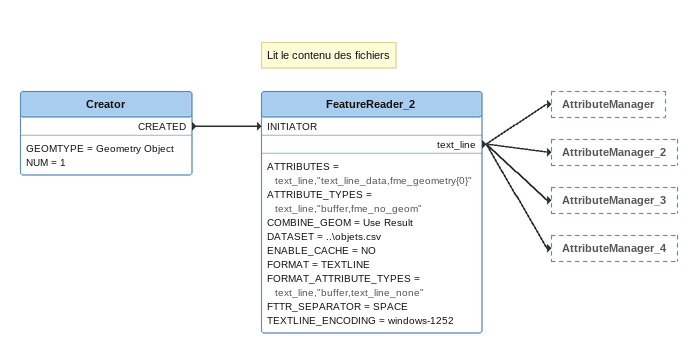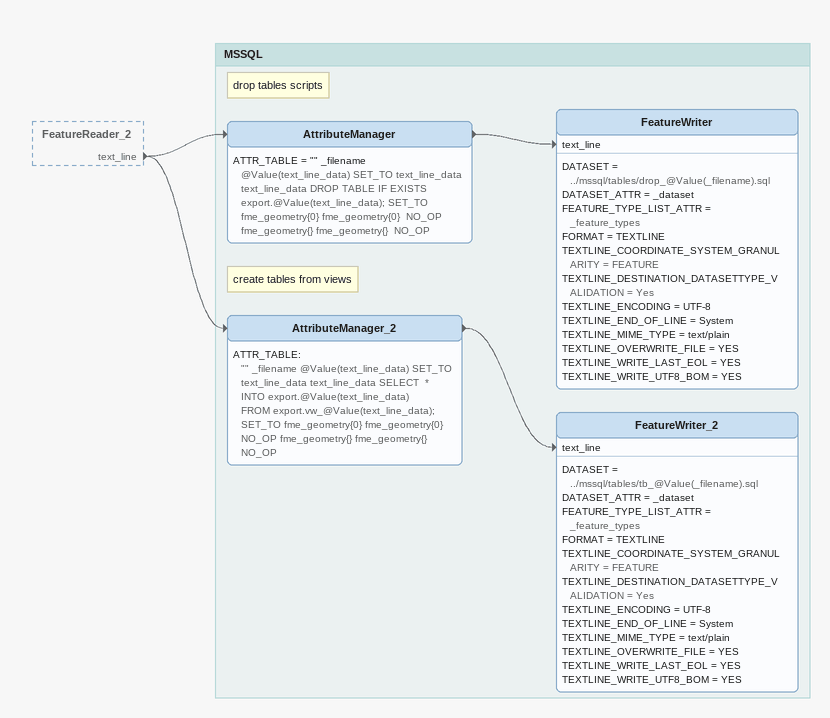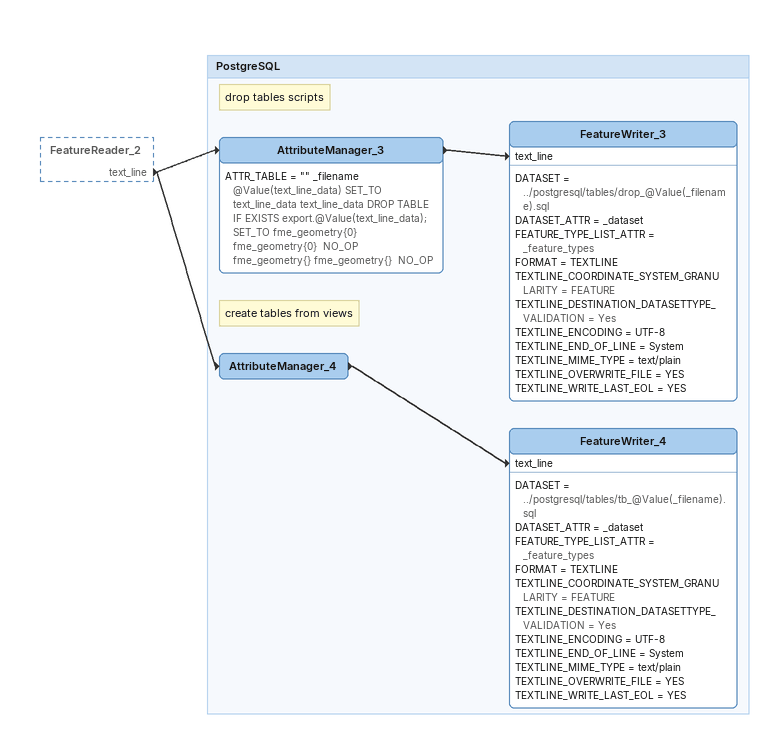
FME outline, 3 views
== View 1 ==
Creator
    GEOMTYPE = Geometry Object
    NUM = 1
    CREATED -> FeatureReader_2 [INITIATOR]
Note: Lit le contenu des fichiers
FeatureReader_2
    ATTRIBUTES = text_line,"text_line_data,fme_geometry{0}"
    ATTRIBUTE_TYPES = text_line,"buffer,fme_no_geom"
    COMBINE_GEOM = Use Result
    DATASET = ..\objets.csv
    ENABLE_CACHE = NO
    FORMAT = TEXTLINE
    FORMAT_ATTRIBUTE_TYPES = text_line,"buffer,text_line_none"
    FTTR_SEPARATOR = SPACE
    TEXTLINE_ENCODING = windows-1252
    text_line -> AttributeManager
    text_line -> AttributeManager_2
    text_line -> AttributeManager_3
    text_line -> AttributeManager_4

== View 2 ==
FeatureReader_2 [outside]
    text_line -> AttributeManager
    text_line -> AttributeManager_2

Bookmark: MSSQL
Note: drop tables scripts
AttributeManager
    ATTR_TABLE = "" _filename @Value(text_line_data) SET_TO text_line_data text_line_data DROP TABLE IF EXISTS export.@Value(text_line_data); SET_TO fme_geometry{0} fme_geometry{0}  NO_OP fme_geometry{} fme_geometry{}  NO_OP
    -> FeatureWriter [text_line]
FeatureWriter
    DATASET = ../mssql/tables/drop_@Value(_filename).sql
    DATASET_ATTR = _dataset
    FEATURE_TYPE_LIST_ATTR = _feature_types
    FORMAT = TEXTLINE
    TEXTLINE_COORDINATE_SYSTEM_GRANULARITY = FEATURE
    TEXTLINE_DESTINATION_DATASETTYPE_VALIDATION = Yes
    TEXTLINE_ENCODING = UTF-8
    TEXTLINE_END_OF_LINE = System
    TEXTLINE_MIME_TYPE = text/plain
    TEXTLINE_OVERWRITE_FILE = YES
    TEXTLINE_WRITE_LAST_EOL = YES
    TEXTLINE_WRITE_UTF8_BOM = YES
Note: create tables from views
AttributeManager_2
    ATTR_TABLE:
      "" _filename @Value(text_line_data) SET_TO text_line_data text_line_data SELECT  *
      INTO export.@Value(text_line_data)
      FROM export.vw_@Value(text_line_data); SET_TO fme_geometry{0} fme_geometry{0}  NO_OP fme_geometry{} fme_geometry{}  NO_OP
    -> FeatureWriter_2 [text_line]
FeatureWriter_2
    DATASET = ../mssql/tables/tb_@Value(_filename).sql
    DATASET_ATTR = _dataset
    FEATURE_TYPE_LIST_ATTR = _feature_types
    FORMAT = TEXTLINE
    TEXTLINE_COORDINATE_SYSTEM_GRANULARITY = FEATURE
    TEXTLINE_DESTINATION_DATASETTYPE_VALIDATION = Yes
    TEXTLINE_ENCODING = UTF-8
    TEXTLINE_END_OF_LINE = System
    TEXTLINE_MIME_TYPE = text/plain
    TEXTLINE_OVERWRITE_FILE = YES
    TEXTLINE_WRITE_LAST_EOL = YES
    TEXTLINE_WRITE_UTF8_BOM = YES

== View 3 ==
FeatureReader_2 [outside]
    text_line -> AttributeManager_3
    text_line -> AttributeManager_4

Bookmark: PostgreSQL
Note: drop tables scripts
AttributeManager_3
    ATTR_TABLE = "" _filename @Value(text_line_data) SET_TO text_line_data text_line_data DROP TABLE IF EXISTS export.@Value(text_line_data); SET_TO fme_geometry{0} fme_geometry{0}  NO_OP fme_geometry{} fme_geometry{}  NO_OP
    -> FeatureWriter_3 [text_line]
FeatureWriter_3
    DATASET = ../postgresql/tables/drop_@Value(_filename).sql
    DATASET_ATTR = _dataset
    FEATURE_TYPE_LIST_ATTR = _feature_types
    FORMAT = TEXTLINE
    TEXTLINE_COORDINATE_SYSTEM_GRANULARITY = FEATURE
    TEXTLINE_DESTINATION_DATASETTYPE_VALIDATION = Yes
    TEXTLINE_ENCODING = UTF-8
    TEXTLINE_END_OF_LINE = System
    TEXTLINE_MIME_TYPE = text/plain
    TEXTLINE_OVERWRITE_FILE = YES
    TEXTLINE_WRITE_LAST_EOL = YES
Note: create tables from views
AttributeManager_4
    -> FeatureWriter_4 [text_line]
FeatureWriter_4
    DATASET = ../postgresql/tables/tb_@Value(_filename).sql
    DATASET_ATTR = _dataset
    FEATURE_TYPE_LIST_ATTR = _feature_types
    FORMAT = TEXTLINE
    TEXTLINE_COORDINATE_SYSTEM_GRANULARITY = FEATURE
    TEXTLINE_DESTINATION_DATASETTYPE_VALIDATION = Yes
    TEXTLINE_ENCODING = UTF-8
    TEXTLINE_END_OF_LINE = System
    TEXTLINE_MIME_TYPE = text/plain
    TEXTLINE_OVERWRITE_FILE = YES
    TEXTLINE_WRITE_LAST_EOL = YES
